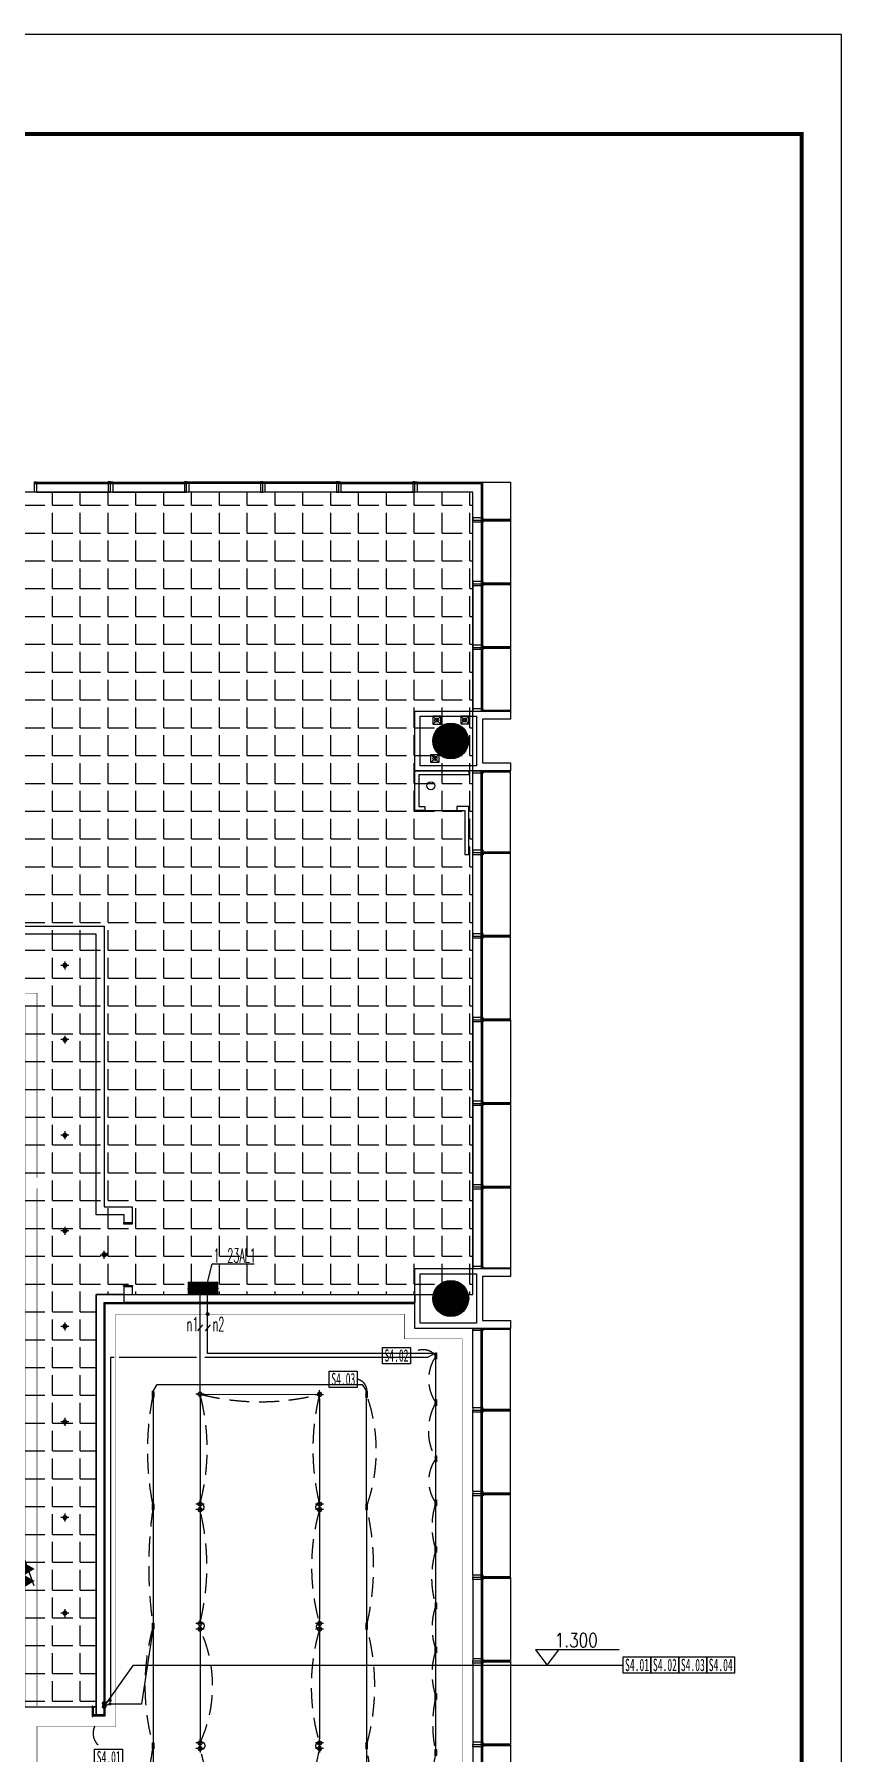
# Model space of a CAD drawing. Extents: x -284868 to 304789, y -137694 to 137894.
# Drawn here: x 17694 to 37953, y -12647 to 30502 of the extents above; entities that cross this region are included whole.
import ezdxf
from ezdxf.enums import TextEntityAlignment as Align

# ---------------------------------------------------------------- set-up
doc = ezdxf.new("R2010")
doc.units = 0
doc.linetypes.add('DASHDOT', pattern=[1, 0.5, -0.25, 0, -0.25])
doc.linetypes.add('DASHED', pattern=[0.75, 0.5, -0.25])
doc.layers.get('0').update_dxf_attribs({"linetype": 'CONTINUOUS'})
for name, color, linetype in [('0-墙', 4, 'CONTINUOUS'), ('0-建筑外轮廓', 8, 'CONTINUOUS'), ('0-建筑柱体', 251, 'CONTINUOUS'), ('0-开关', 240, 'CONTINUOUS'), ('0-文字说明', 3, 'CONTINUOUS'), ('0-消防栓(给排水)', 9, 'CONTINUOUS'), ('0-窗', 11, 'CONTINUOUS'), ('0-非设计区域', 251, 'CONTINUOUS'), ('C-天花灯具', 3, 'CONTINUOUS'), ('DOOR_FIRE', 4, 'CONTINUOUS'), ('EQUIP-箱柜', 3, 'CONTINUOUS'), ('P-完成面', 42, 'CONTINUOUS'), ('TEL_TITLE', 7, 'CONTINUOUS'), ('TEXT_照明_回路标注', 41, 'CONTINUOUS'), ('WIRE-照明', 130, 'CONTINUOUS')]:
    doc.layers.add(name, color=color, linetype=linetype)
doc.styles.add('_TEL_DIM', font='SIMPLEX', dxfattribs={"width": 0.8, "height": 3.5, "bigfont": 'HZTXT'})
doc.styles.add('ARC', font='ARCHSTYL.SHX', dxfattribs={"width": 0.8})
doc.styles.add('HZ_e', font='simplex.shx', dxfattribs={"width": 0.8, "bigfont": 'hztxt.shx'})
doc.styles.add('TT', font='')
doc.styles.add('单线体', font='romans.shx', dxfattribs={"width": 0.8, "bigfont": 'hztxt.shx'})
doc.styles.get('TT').set_extended_font_data('SimSun')
doc.dimstyles.new('ARROW-40', dxfattribs={"dimscale": 40, "dimtxt": 1.5, "dimasz": 0.01, "dimexe": 1, "dimexo": 1, "dimgap": 0.5, "dimtad": 1, "dimdec": 4, "dimrnd": 1, "dimzin": 12, "dimdsep": 46, "dimtxsty": 'ARC', "dimblk1": 'ARROW', "dimblk2": 'ARROW', "dimsah": 1, "dimcen": 0, "dimdle": 1, "dimclrd": 2, "dimclre": 2, "dimclrt": 2, "dimadec": 0, "dimazin": 0, "dimtfac": 0.005, "dimtdec": 4, "dimtix": 1, "dimtmove": 2, "dimatfit": 3, "dimldrblk": 'ARROW', "dimfxl": 1, "dimtolj": 1, "dimtzin": 0, "dimarcsym": 0})

# ---------------------------------------------------------------- blocks, each defined once
blk = doc.blocks.new('_YZH')
at = {"const_width": 0.5}
blk.add_lwpolyline([(-0.25, 0, 1), (0.25, 0, 1)], format="xyb", close=True, dxfattribs=at)
at = {"color": 4}
blk.add_circle((0, 0), 0.5, dxfattribs=at)
blk = doc.blocks.new('sgASGHHHH')
at = {"xscale": 900, "yscale": 900, "zscale": 900}
for p in [(-83446, -889674), (-83446, -903674)]:
    blk.add_blockref('_YZH', p, dxfattribs=at)
blk = doc.blocks.new('A$C3B8026B3')
for p, q in [((27505, 54450), (29305, 54450)), ((29415, 54450), (31215, 54450)), ((33125, 54450), (31325, 54450)), ((35035, 54450), (33235, 54450)), ((35145, 54450), (36945, 54450)), ((38450, 54450), (37055, 54450)), ((38450, 52205), (38450, 54450)), ((38712, 53804, 0), (38450, 53804, 0)), ((38450, 53804, 0), (38450, 53749, 0)), ((38450, 53694, 0), (38450, 53749, 0)), ((38450, 53749, 0), (38712, 53749, 0)), ((38450, 53749, 0), (38712, 53749, 0)), ((38712, 53694, 0), (38450, 53694, 0)), ((38712, 53749, 0), (38712, 53804, 0)), ((38712, 53755, 0), (38712, 53769, 0)), ((38712, 53769, 0), (39400, 53769, 0)), ((39400, 53755, 0), (38712, 53755, 0)), ((38712, 53749, 0), (38712, 53694, 0)), ((38712, 53743, 0), (38712, 53728, 0)), ((39400, 53743, 0), (38712, 53743, 0)), ((38712, 53728, 0), (39400, 53728, 0)), ((39400, 53769, 0), (39400, 53755, 0)), ((39400, 53728, 0), (39400, 53743, 0)), ((38450, 52095), (38450, 50605)), ((38450, 50495), (38450, 49005)), ((38450, 45455), (38450, 47395)), ((38450, 43355), (38450, 45345)), ((38450, 41255), (38450, 43245)), ((38450, 41145), (38450, 39155)), ((38450, 39045), (38450, 37055)), ((38450, 36945), (38450, 35005)), ((38450, 31455), (38450, 33395)), ((38450, 29355), (38450, 31345)), ((38450, 27255), (38450, 29245)), ((38450, 27145), (38450, 25155)), ((38450, 25045), (38450, 23055)), ((38450, 22945), (38450, 21005))]:
    blk.add_line(p, q)
for points in [[(27450, 54712), (27505, 54712), (27505, 54450), (27450, 54450)], [(29360, 54712), (29305, 54712), (29305, 54450), (29360, 54450)], [(29360, 54712), (29415, 54712), (29415, 54450), (29360, 54450)], [(31270, 54712), (31215, 54712), (31215, 54450), (31270, 54450)], [(31270, 54712), (31325, 54712), (31325, 54450), (31270, 54450)], [(33180, 54712), (33125, 54712), (33125, 54450), (33180, 54450)], [(33180, 54712), (33235, 54712), (33235, 54450), (33180, 54450)], [(35090, 54712), (35035, 54712), (35035, 54450), (35090, 54450)], [(35090, 54712), (35145, 54712), (35145, 54450), (35090, 54450)], [(37000, 54712), (36945, 54712), (36945, 54450), (37000, 54450)], [(37000, 54712), (37055, 54712), (37055, 54450), (37000, 54450)], [(38712, 52150), (38712, 52205), (38450, 52205), (38450, 52150)], [(38712, 52150), (38712, 52095), (38450, 52095), (38450, 52150)], [(38712, 50550), (38712, 50605), (38450, 50605), (38450, 50550)], [(38712, 50550), (38712, 50495), (38450, 50495), (38450, 50550)], [(38712, 48950), (38712, 49005), (38450, 49005), (38450, 48950)], [(38712, 47450), (38712, 47395), (38450, 47395), (38450, 47450)], [(38712, 45400), (38712, 45455), (38450, 45455), (38450, 45400)], [(38712, 45400), (38712, 45345), (38450, 45345), (38450, 45400)], [(38712, 43300), (38712, 43355), (38450, 43355), (38450, 43300)], [(38712, 43300), (38712, 43245), (38450, 43245), (38450, 43300)], [(38712, 41200), (38712, 41255), (38450, 41255), (38450, 41200)], [(38712, 41200), (38712, 41145), (38450, 41145), (38450, 41200)], [(38712, 39100), (38712, 39155), (38450, 39155), (38450, 39100)], [(38712, 39100), (38712, 39045), (38450, 39045), (38450, 39100)], [(38712, 37000), (38712, 37055), (38450, 37055), (38450, 37000)], [(38712, 37000), (38712, 36945), (38450, 36945), (38450, 37000)], [(38712, 34950), (38712, 35005), (38450, 35005), (38450, 34950)], [(38712, 33450), (38712, 33395), (38450, 33395), (38450, 33450)], [(38712, 31400), (38712, 31455), (38450, 31455), (38450, 31400)], [(38712, 31400), (38712, 31345), (38450, 31345), (38450, 31400)], [(38712, 29300), (38712, 29355), (38450, 29355), (38450, 29300)], [(38712, 29300), (38712, 29245), (38450, 29245), (38450, 29300)], [(38712, 27200), (38712, 27255), (38450, 27255), (38450, 27200)], [(38712, 27200), (38712, 27145), (38450, 27145), (38450, 27200)], [(38712, 25100), (38712, 25155), (38450, 25155), (38450, 25100)], [(38712, 25100), (38712, 25045), (38450, 25045), (38450, 25100)], [(38712, 23000), (38712, 23055), (38450, 23055), (38450, 23000)], [(38712, 23000), (38712, 22945), (38450, 22945), (38450, 23000)]]:
    blk.add_lwpolyline(points, close=True)
for points in [[(27450, 54700), (29360, 54700)], [(27450, 54662), (29360, 54662)], [(29360, 54700), (31270, 54700)], [(29360, 54662), (31270, 54662)], [(33180, 54700), (31270, 54700)], [(33180, 54662), (31270, 54662)], [(35090, 54700), (33180, 54700)], [(35090, 54662), (33180, 54662)], [(35090, 54700), (37000, 54700)], [(35090, 54662), (37000, 54662)], [(37000, 54700), (38700, 54700)], [(37000, 54662), (38662, 54662)], [(38662, 54662), (38662, 52150)], [(38700, 54700), (38700, 52150)], [(38700, 54700), (39400, 54700), (39400, 52156)], [(38662, 52150), (38662, 50550)], [(38700, 52150), (38700, 50550)], [(39400, 52144), (39400, 50556)], [(38662, 50550), (38662, 48950)], [(38700, 50550), (38700, 48950)], [(39400, 50544), (39400, 48956)], [(38662, 45400), (38662, 47450)], [(38700, 45400), (38700, 47450)], [(39400, 45406), (39400, 47444)], [(38662, 43300), (38662, 45400)], [(38700, 43300), (38700, 45400)], [(39400, 43306), (39400, 45394)], [(38662, 41200), (38662, 43300)], [(38700, 41200), (38700, 43300)], [(39400, 41206), (39400, 43294)], [(38662, 41200), (38662, 39100)], [(38700, 41200), (38700, 39100)], [(39400, 41194), (39400, 39106)], [(38662, 39100), (38662, 37000)], [(38700, 39100), (38700, 37000)], [(39400, 39094), (39400, 37006)], [(38662, 37000), (38662, 34950)], [(38700, 37000), (38700, 34950)], [(39400, 36994), (39400, 34956)], [(38662, 31400), (38662, 33450)], [(38700, 31400), (38700, 33450)], [(39400, 31406), (39400, 33444)], [(38662, 29300), (38662, 31400)], [(38700, 29300), (38700, 31400)], [(39400, 29306), (39400, 31394)], [(38662, 27200), (38662, 29300)], [(38700, 27200), (38700, 29300)], [(39400, 27206), (39400, 29294)], [(38662, 27200), (38662, 25100)], [(38700, 27200), (38700, 25100)], [(39400, 27194), (39400, 25106)], [(38662, 25100), (38662, 23000)], [(38700, 25100), (38700, 23000)], [(39400, 25094), (39400, 23006)], [(38662, 23000), (38662, 20950)], [(38700, 23000), (38700, 20950)], [(39400, 22994), (39400, 20956)]]:
    blk.add_lwpolyline(points)
at = {"elevation": 0}
blk.add_lwpolyline([(38712, 52156), (38712, 52170), (39400, 52170), (39400, 52156)], close=True, dxfattribs=at)
for points in [[(39400, 52144), (38712, 52144), (38712, 52129), (39400, 52129)], [(39400, 50556), (38712, 50556), (38712, 50570), (39400, 50570)], [(39400, 50544), (38712, 50544), (38712, 50529), (39400, 50529)], [(39400, 48956), (38712, 48956), (38712, 48970), (39400, 48970)], [(39400, 47444), (38712, 47444), (38712, 47429), (39400, 47429)], [(39400, 45406), (38712, 45406), (38712, 45420), (39400, 45420)], [(39400, 45394), (38712, 45394), (38712, 45379), (39400, 45379)], [(39400, 43306), (38712, 43306), (38712, 43320), (39400, 43320)], [(39400, 43294), (38712, 43294), (38712, 43279), (39400, 43279)], [(39400, 41206), (38712, 41206), (38712, 41220), (39400, 41220)], [(39400, 41194), (38712, 41194), (38712, 41179), (39400, 41179)], [(39400, 39106), (38712, 39106), (38712, 39120), (39400, 39120)], [(39400, 39094), (38712, 39094), (38712, 39079), (39400, 39079)], [(39400, 37006), (38712, 37006), (38712, 37020), (39400, 37020)], [(39400, 36994), (38712, 36994), (38712, 36979), (39400, 36979)], [(39400, 34956), (38712, 34956), (38712, 34970), (39400, 34970)], [(39400, 33444), (38712, 33444), (38712, 33429), (39400, 33429)], [(39400, 31406), (38712, 31406), (38712, 31420), (39400, 31420)], [(39400, 31394), (38712, 31394), (38712, 31379), (39400, 31379)], [(39400, 29306), (38712, 29306), (38712, 29320), (39400, 29320)], [(39400, 29294), (38712, 29294), (38712, 29279), (39400, 29279)], [(39400, 27206), (38712, 27206), (38712, 27220), (39400, 27220)], [(39400, 27194), (38712, 27194), (38712, 27179), (39400, 27179)], [(39400, 25106), (38712, 25106), (38712, 25120), (39400, 25120)], [(39400, 25094), (38712, 25094), (38712, 25079), (39400, 25079)], [(39400, 23006), (38712, 23006), (38712, 23020), (39400, 23020)], [(39400, 22994), (38712, 22994), (38712, 22979), (39400, 22979)]]:
    blk.add_lwpolyline(points, dxfattribs=at)
blk = doc.blocks.new('A$C770634BF')
at = {"layer": '0-建筑外轮廓', "color": 42}
for points in [[(35350, -3950), (37750, -3950), (37750, -4150), (37050, -4150), (37050, -5250), (37750, -5250), (37750, -5450), (35350, -5450)], [(35350, -17950), (37750, -17950), (37750, -18150), (37050, -18150), (37050, -19250), (37750, -19250), (37750, -19450), (35350, -19450)]]:
    blk.add_lwpolyline(points, close=True, dxfattribs=at)
at = {"layer": '0-建筑外轮廓', "color": 251}
for points in [[(35480, -4080), (36900, -4080), (36900, -5320), (35480, -5320)], [(35480, -18080), (36900, -18080), (36900, -19320), (35480, -19320)]]:
    blk.add_lwpolyline(points, close=True, dxfattribs=at)
blk = doc.blocks.new('A$C10332E08')
for p, q in [((250, 0), (0, 250)), ((250, 250), (0, 0))]:
    blk.add_line(p, q)
blk.add_lwpolyline([(0, 250), (250, 250), (250, 0), (0, 0)], close=True)
blk = doc.blocks.new('A$C2AC726D9')
for centre in [(35900, -4180), (36600, -4176), (35852, -5139)]:
    blk.add_circle(centre, 50)
at = {"zscale": 0.8}
for p, xscale, yscale, rotation in [((36000, -4080), -0.8000000000000078, 0.8000000000000078, 90), ((36500, -4276), -0.8, 0.8, 270), ((35752, -5039), 0.8, 0.8, 270)]:
    blk.add_blockref('A$C10332E08', p, dxfattribs=dict(at, xscale=xscale, yscale=yscale, rotation=rotation))
blk = doc.blocks.new('A$C5B4E3DF6')
for p, q in [((0, 240), (-659, 477)), ((-700, 0), (-700, 240)), ((0, 0), (-700, 240)), ((-700, 240), (0, 240)), ((0, 0), (-700, 0)), ((0, 240), (0, 0))]:
    blk.add_line(p, q)
for points in [[(-700, 240), (-541, 498), (-398, 240)], [(-398, 240), (-239, 498), (-96, 240)], [(-700, 0), (-700, 240), (0, 0)]]:
    blk.add_solid(points)
blk = doc.blocks.new('A$C2E9C7AB1')
blk.add_lwpolyline([(-200, 0), (0, 0), (0, -200), (-200, -200)], close=True)
for radius in [72.3, 45.5]:
    blk.add_circle((-100, -100), radius)
blk = doc.blocks.new('A$C1A2309B7')
blk.add_lwpolyline([(-300, 0), (0, 0), (0, -300), (-300, -300)], close=True)
for radius in [110, 75]:
    blk.add_circle((-150, -150), radius)
blk = doc.blocks.new('A$C3F6147FC')
for centre in [(14582, 7533), (299, -3801)]:
    blk.add_circle(centre, 45.5)
at = {"xscale": -1}
for name, p, rotation in [('A$C5B4E3DF6', (240, 20700), 90), ('A$C2E9C7AB1', (1100, 20900), 270), ('A$C5B4E3DF6', (14200, 17350), 180), ('A$C2E9C7AB1', (14400, 17350), 270), ('A$C2E9C7AB1', (14400, 11550), 270), ('A$C2E9C7AB1', (600, 7900), 270), ('A$C5B4E3DF6', (14660, 7600), 270), ('A$C2E9C7AB1', (6050, -3250), 270), ('A$C2E9C7AB1', (13299, -3250), 270), ('A$C2E9C7AB1', (14099, -3250), 270)]:
    blk.add_blockref(name, p, dxfattribs=dict(at, rotation=rotation))
blk.add_blockref('A$C5B4E3DF6', (11200, 17550), dxfattribs=at)
for name, p, rotation in [('A$C2E9C7AB1', (11900, 17550), 180), ('A$C5B4E3DF6', (240, -3250), 90), ('A$C5B4E3DF6', (13000, -3960), 180)]:
    blk.add_blockref(name, p, dxfattribs=dict(rotation=rotation))
for name, p in [('A$C5B4E3DF6', (1300, 7700)), ('A$C1A2309B7', (5850, -3250)), ('A$C1A2309B7', (13599, -3300)), ('A$C1A2309B7', (13899, -3300))]:
    blk.add_blockref(name, p)
blk = doc.blocks.new('A$C2652ee14')
at = {"layer": 'P-完成面'}
for p, q in [((-200, 1600), (-200, 1595)), ((0, 1600), (0, 1595)), ((-200, 0), (-200, 5)), ((0, 0), (0, 5))]:
    blk.add_line(p, q, dxfattribs=at)
for points in [[(-215, 1595), (-215, 1575), (15, 1575), (15, 1595)], [(-215, 5), (-215, 25), (15, 25), (15, 5)]]:
    blk.add_lwpolyline(points, close=True, dxfattribs=at)
blk = doc.blocks.new('L-可调筒灯1')
for p, q in [((0, 75), (0, -75)), ((-75, 0), (75, 0))]:
    blk.add_line(p, q)
for radius in [37.5, 15]:
    blk.add_circle((0, 0), radius)
blk = doc.blocks.new('LC1')
for p, q in [((-70, 0), (70, 0)), ((0, -70), (0, 95))]:
    blk.add_line(p, q)
at = {"ltscale": 50}
blk.add_line((0, 116), (0, 74), dxfattribs=at)
at = {"ltscale": 50, "const_width": 2}
blk.add_lwpolyline([(42, 74), (0, 116), (-42, 74)], dxfattribs=at)
at = {"color": 8, "const_width": 29.6}
for points in [[(-15, 0, -0.4142136), (0, 15, -0.4142136)], [(0, -15, 0.4142136), (15, 0, 0.4142136)]]:
    blk.add_lwpolyline(points, format="xyb", dxfattribs=at)
blk.add_circle((0, 0), 47.8)
at = {"color": 8}
blk.add_circle((0, 0), 29.6, dxfattribs=at)
blk = doc.blocks.new('A$C79F81915')
at = {"layer": 'C-天花灯具'}
blk.add_lwpolyline([(0, 30), (30, 30), (30, 0), (0, 0)], close=True, dxfattribs=at)
at = {"layer": 'C-天花灯具', "extrusion": (0, 0, -1), "xscale": 0.3139795866540242, "yscale": 0.3139795866540242, "zscale": -0.3139795866540242}
blk.add_blockref('LC1', (-15, 15), dxfattribs=at)
blk = doc.blocks.new('A$C1DDE0375')
at = {"layer": 'C-天花灯具'}
for p in [(80, 0), (110, 0), (140, 0), (170, 0), (200, 0)]:
    blk.add_blockref('A$C79F81915', p, dxfattribs=at)
blk = doc.blocks.new('双联单控开关(平面）【SNP】')
at = {"const_width": 44.8}
blk.add_lwpolyline([(-22, 45, 1), (22, 45, 1)], format="xyb", close=True, dxfattribs=at)
for points in [[(26, 81), (93, 178), (130, 153)], [(147, 177), (111, 203), (93, 178)], [(130, 153), (93, 178)], [(130, 153), (93, 178)]]:
    blk.add_lwpolyline(points)
blk.add_circle((0, 45), 44.8)
blk = doc.blocks.new('*U25')
at = {"rotation": 317.7964611316081}
blk.add_blockref('双联单控开关(平面）【SNP】', (-10, -11), dxfattribs=at)
blk = doc.blocks.new('ARROW')
at = {"color": 2}
blk.add_lwpolyline([(0, 0), (-75, 130), (-97, 117), (-29, 0), (-97, -117), (-75, -130)], close=True, dxfattribs=at)
for points in [[(-29, 0), (0, 0), (-97, 117), (-75, 130)], [(-97, -117), (-75, -130), (-29, 0), (0, 0)]]:
    blk.add_solid(points, dxfattribs=at)
blk = doc.blocks.new('*U252')
at = {"color": 3}
blk.add_line((-1.68, 0), (1.68, 0), dxfattribs=at)
blk.add_lwpolyline([(10.32, 2.18), (-1.68, 2.18), (0, 0), (1.68, 2.18)], dxfattribs=at)
at = {"style": '单线体', "width": 0.8}
blk.add_attdef('%%P0.000', (1.08, 2.58), '', height=2, dxfattribs=at)
blk = doc.blocks.new('*X428')
at = {"color": 0}
for p, q in [((-250, 33), (-83, 200)), ((-250, 68), (-118, 200)), ((-250, 104), (-154, 200)), ((-250, 139), (-189, 200)), ((-250, 174), (-224, 200)), ((-247, 0), (-47, 200)), ((-212, 0), (-12, 200)), ((-177, 0), (23, 200)), ((-141, 0), (59, 200)), ((-106, 0), (94, 200)), ((-71, 0), (129, 200)), ((-35, 0), (165, 200)), ((0, 0), (200, 200)), ((35, 0), (235, 200)), ((71, 0), (250, 179)), ((106, 0), (250, 144)), ((141, 0), (250, 109)), ((177, 0), (250, 73)), ((212, 0), (250, 38)), ((247, 0), (250, 3))]:
    blk.add_line(p, q, dxfattribs=at)
blk = doc.blocks.new('$equip$00002943')
for p, q in [((-0.75, 0.6), (-0.75, 0)), ((0.75, 0.6), (-0.75, 0.6)), ((-0.75, 0), (0.75, 0)), ((0.75, 0), (0.75, 0.6))]:
    blk.add_line(p, q)
for points, const_width in [([(-0.75, 0.3), (0.75, 0.3)], 0.6), ([(-0.75, 0.6), (-0.75, 0), (0.75, 0), (0.75, 0.6), (-0.75, 0.6), (-0.75, 0)], 0.04)]:
    blk.add_lwpolyline(points, dxfattribs=dict(const_width=const_width))
for p in [(-0.75, 0.3), (0, 0.6), (0, 0), (0.75, 0.3)]:
    blk.add_point(p)
at = {"xscale": 0.00300000000061118, "yscale": 0.00300000000061118, "zscale": 0.00300000000061118}
blk.add_blockref('*X428', (0, 0), dxfattribs=at)
at = {"color": 7, "style": '_TEL_DIM', "flags": 1}
for tag in ['A', 'REMARK']:
    blk.add_attdef(tag, text='', height=0.00002, dxfattribs=at).set_placement((0, 0), align=Align.MIDDLE_CENTER)
blk = doc.blocks.new('*U249')
for p, q in [((0, 75), (0, -75)), ((-75, 0), (75, 0))]:
    blk.add_line(p, q)
for radius in [37.5, 15]:
    blk.add_circle((0, 0), radius)
blk = doc.blocks.new('*U250')
for p, q in [((-75, 0), (-46, 29, 0)), ((-75, 0), (-46, -29)), ((75, 0), (-75, 0)), ((0, -75), (0, 75))]:
    blk.add_line(p, q)
for radius in [37.5, 15]:
    blk.add_circle((0, 0), radius)
blk = doc.blocks.new('*U59')
for p, q in [((75, 0), (-75, 0)), ((0, -75), (0, 75)), ((0, -75), (-29, -46, 0)), ((0, -75), (29, -46))]:
    blk.add_line(p, q)
for radius in [37.5, 15]:
    blk.add_circle((0, 0), radius)
blk = doc.blocks.new('A$Cdeb230be')
at = {"ltscale": 3}
blk.add_lwpolyline([(0, 0), (5650, 0), (5650, -2700), (0, -2700)], close=True, dxfattribs=at)
at = {"xscale": -1.333333333333333, "yscale": 1.333333333333333, "zscale": 1.333333333333333}
for name, p in [('*U249', (3450, 15915)), ('*U249', (5850, 15915)), ('*U249', (8250, 15915)), ('*U249', (10650, 15915)), ('*U249', (13050, 15915)), ('*U249', (15515, 15915)), ('*U59', (10800, 14650)), ('*U249', (15515, 14050)), ('*U249', (15515, 11650)), ('*U249', (15515, 9250)), ('*U250', (16500, 8650)), ('*U249', (15515, 6850)), ('*U249', (15515, 4450)), ('*U249', (15515, 2050)), ('*U249', (15515, -350)), ('*U249', (730, -4650)), ('*U249', (3530, -4650)), ('*U249', (6165, -4650)), ('*U249', (8700, -4650)), ('*U249', (11130, -4650)), ('*U249', (13560, -4650)), ('*U249', (730, -4850)), ('*U249', (3530, -4850)), ('*U249', (6165, -4850)), ('*U249', (8700, -4850)), ('*U249', (11130, -4850)), ('*U249', (13560, -4850))]:
    blk.add_blockref(name, p, dxfattribs=at)
blk = doc.blocks.new('1')
at = {"color": 8, "linetype": 'DASHED', "ltscale": 1000}
for points in [[(19175, -3854, -0.112537), (19175, -2442, -0.167313), (19179, -1275, -0.174276), (19175, -165, -0.14961), (19175, 1242, -0.165533), (19175, 2417, -0.323645), (19175, 3524, -0.265644), (19175, 4935, -0.31273), (19179, 6106, 0.480216), (18536, 6115, 0.359009)], [(12080, 5143, 0.101842), (12080, 2319, 0.073787), (12080, -681, 0.136947), (12080, -3681, 0.095547), (12080, -6671, 0.137004), (12080, -9671, 0.102069), (12080, -12505, 0.136121), (17435, -12505, 0.07001), (17435, -9671, 0.086898), (17435, -6671, 0.090785), (17435, -3681, 0.138357), (17435, -681, 0.119381), (17435, 2319, 0.174603), (17435, 5143, 0.453449), (17201, 5521, -12.056372)], [(13257, -6601, 0.143029), (13257, -3751, 1.837329), (13257, -3611, 0.221109), (13257, -751, 1.396613), (13257, -591, 0.122024), (13260, 2228, 1.270797), (13257, 2389, 0.13057), (13257, 5148, 0.125487), (16257, 5143, 0.121451), (16257, 2384, 1.436676), (16257, 2244, 0.140044), (16257, -616, 1.17368), (16257, -756, 0.145692), (16257, -3616, 1.448479), (16257, -3756, 0.124187), (16257, -6596, 1.555665)], [(10613, -3195, 0.545161), (10962, -3769, 0.013049)], [(19175, -12104, -0.168561), (19175, -10998, -0.165623), (19175, -9827, -0.143332), (19175, -8416, -0.10342), (19175, -3854)]]:
    blk.add_lwpolyline(points, format="xyb", dxfattribs=at)
at = {"layer": '0-文字说明', "color": 3, "ltscale": 0.5}
for points in [[(17836, 6321), (18536, 6321), (18536, 5909), (17836, 5909)], [(16501, 5727), (17201, 5727), (17201, 5316), (16501, 5316)], [(23873, -1451), (24573, -1451), (24573, -1862), (23873, -1862)], [(24573, -1451), (25273, -1451), (25273, -1862), (24573, -1862)], [(25273, -1451), (25973, -1451), (25973, -1862), (25273, -1862)], [(25973, -1451), (26673, -1451), (26673, -1862), (25973, -1862)], [(10612, -3769), (11312, -3769), (11312, -4180), (10612, -4180)]]:
    blk.add_lwpolyline(points, close=True, dxfattribs=at)
at = {"xscale": 174.9997868504648, "yscale": 174.9997868504648, "zscale": 174.9997868504648}
blk.add_blockref('*U252', (21971, -1656), dxfattribs=at).add_auto_attribs({'%%P0.000': '1.300'})
at = {"color": 3, "style": 'TT'}
for s, width, p, p2 in [('S4.02', 0.484712, (17887, 5964), (18489, 5964)), ('S4.03', 0.484712, (16553, 5371), (17154, 5371)), ('S4.01', 0.542877, (23925, -1807), (24526, -1807)), ('S4.02', 0.484712, (24625, -1807), (25226, -1807)), ('S4.03', 0.484712, (25325, -1807), (25926, -1807)), ('S4.04', 0.479009, (26025, -1807), (26626, -1807)), ('S4.01', 0.542877, (10664, -4125), (11266, -4125))]:
    blk.add_text(s, height=310.3, dxfattribs=dict(at, width=width)).set_placement(p, p2, align=Align.FIT)
at = {"color": 31}
blk.add_leader([(10889, -2635), (11591, -1656), (23873, -1656)], dimstyle='ARROW-40', override={"dimscale": 1, "dimtad": 0}, dxfattribs=at)

msp = doc.modelspace()

# ---------------------------------------------------------------- hatches: boundary and pattern name
at = {"layer": '0-非设计区域', "ltscale": 3}
h = msp.add_hatch(dxfattribs=at)
h.set_pattern_fill('ANGLE', color=256, scale=100)
h.set_pattern_definition([(0, (-422606.9, 452446.1), (0, 698.5), [508, -190.5]), (90, (-422606.9, 452446.1), (-698.5, 4e-14), [508, -190.5])])
h.paths.add_polyline_path([(3694, 19008), (3694, 16857), (5894, 16857), (5894, 6107), (17444, 6107), (17444, -11493), (19244, -11493), (19244, -1140), (28694, -1140), (28694, 19008)])

# ---------------------------------------------------------------- linework, layer by layer
at = {"layer": '0-墙'}
for points in [[(27494, 11010), (27244, 11010), (27244, 12010), (28594, 12010), (28594, 11910), (27344, 11910), (27344, 11110), (27494, 11110)], [(28494, 9910), (28594, 9910), (28594, 11110), (28294, 11110), (28294, 11010), (28494, 11010)]]:
    msp.add_lwpolyline(points, close=True, dxfattribs=at)
at = {"layer": '0-墙', "ltscale": 3}
for points in [[(19944, 860), (19244, 860), (19244, 7907), (8844, 7907), (8844, 8107), (19444, 8107), (19444, 1060), (20144, 1060), (20144, 660), (19944, 660), (19944, 860)], [(19944, -1340), (19944, -1140), (19244, -1140), (19244, -11693), (19444, -11693), (19444, -1340), (19944, -1340)]]:
    msp.add_lwpolyline(points, dxfattribs=at)
for points in [[(19944, -1340), (19944, -940), (20144, -940), (20144, -1140), (27244, -1140), (27244, -1340)], [(19244, -11693), (19244, -11493), (19169, -11493), (19169, -11693)]]:
    msp.add_lwpolyline(points, close=True, dxfattribs=at)
at = {"layer": '0-消防栓(给排水)', "color": 0}
msp.add_circle((27644, 11633), 100, dxfattribs=at)
at = {"layer": '0-非设计区域', "ltscale": 3}
msp.add_lwpolyline([(3694, 19008), (3694, 16857), (5894, 16857), (5894, 6107), (17444, 6107), (17444, -11493), (19244, -11493), (19244, -1140), (28694, -1140), (28694, 19008)], close=True, dxfattribs=at)
at = {"layer": 'C-天花灯具', "color": 6, "linetype": 'DASHDOT', "ltscale": 200, "const_width": 10}
for points in [[(5959, 6422), (17759, 6422), (17759, 1792)], [(17759, 1522), (17759, -11478)]]:
    msp.add_lwpolyline(points, dxfattribs=at)
msp.add_lwpolyline([(28429, -2258), (28429, -14228), (26979, -14228), (26979, -16258), (28429, -16258), (28429, -23308), (11539, -23308), (11539, -21368), (15139, -21368), (15139, -19908), (17759, -19908), (17759, -11988), (19739, -11988), (19739, -1635), (26979, -1635), (26979, -2258)], close=True, dxfattribs=at)
at = {"layer": 'DOOR_FIRE'}
msp.add_line((27494, 11010), (28294, 11010), dxfattribs=at)
at = {"layer": 'P-完成面'}
for p, q in [((19169, -11493), (19164, -11493)), ((19169, -11693), (19164, -11693))]:
    msp.add_line(p, q, dxfattribs=at)
msp.add_lwpolyline([(19164, -11723), (19474, -11723), (19474, -1370), (27244, -1370)], dxfattribs=at)
msp.add_lwpolyline([(19164, -11478), (19144, -11478), (19144, -11738), (19164, -11738)], close=True, dxfattribs=at)
at = {"layer": 'TEL_TITLE'}
msp.add_lwpolyline([(-21447, -53598), (37953, -53598), (37953, 30502), (-21447, 30502)], close=True, dxfattribs=at)
at = {"layer": 'TEL_TITLE', "const_width": 100}
msp.add_lwpolyline([(-20447, -52598), (36953, -52598), (36953, 28002), (-20447, 28002)], close=True, dxfattribs=at)
at = {"layer": 'TEXT_照明_回路标注'}
for p, q in [((22150, -378), (22033, -840)), ((23210, -378), (22150, -378)), ((21915, -1904, 0), (21788, -2057, 0)), ((22105, -1904), (21978, -2057))]:
    msp.add_line(p, q, dxfattribs=at)
at = {"layer": 'WIRE-照明'}
for p, q in [((21851, -3542, 0), (21851, -1140)), ((27769, -3776), (27769, -2769)), ((20674, -3732), (20674, -6392, 0)), ((21851, -3748, 0), (21851, -6301, 0)), ((21955, -3645, 0), (24748, -3650, 0)), ((24851, -3753, 0), (24851, -6306, 0)), ((26029, -6392, 0), (26029, -3732, 0)), ((27769, -5187), (27769, -3940)), ((27769, -6293), (27769, -5351)), ((27769, -7464), (27769, -6457)), ((20674, -6556, 0), (20674, -9392, 0)), ((21851, -6647, 0), (21851, -9301, 0)), ((24851, -6652, 0), (24851, -9306, 0)), ((26029, -6556, 0), (26029, -9392, 0)), ((27769, -8876), (27769, -7628)), ((27769, -9982), (27769, -9040)), ((20674, -9556, 0), (20674, -12392, 0)), ((21851, -9647, 0), (21851, -12301, 0)), ((24851, -9652, 0), (24851, -12306, 0)), ((26029, -9556, 0), (26029, -12392, 0)), ((27769, -11153), (27769, -10146)), ((27769, -12564), (27769, -11317)), ((20674, -12556, 0), (20674, -15382, 0)), ((26029, -12556, 0), (26029, -15382, 0))]:
    msp.add_line(p, q, dxfattribs=at)
for points in [[(27747, -2627), (22042, -2627), (22042, -1140)], [(19694, -2724), (19601, -2724), (19601, -11321)], [(21763, -2724), (19821, -2724)], [(27747, -2627), (27562, -2724), (21970, -2724)], [(20674, -3568), (20772, -3401), (25921, -3401), (26029, -3568)], [(19615, -11418), (20389, -11418), (20674, -9556)]]:
    msp.add_lwpolyline(points, dxfattribs=at)
at = {"layer": 'WIRE-照明', "const_width": 50}
msp.add_lwpolyline([(22017, -1635, 1), (22067, -1635, 1)], format="xyb", close=True, dxfattribs=at)

# ---------------------------------------------------------------- block references
msp.add_blockref('1', (8594, -8793))
at = {"color": 0}
msp.add_blockref('A$C770634BF', (-8106, 17457), dxfattribs=at)
at = {"layer": '0-建筑柱体'}
msp.add_blockref('sgASGHHHH', (111590, 902431), dxfattribs=at)
at = {"layer": '0-开关', "linetype": 'DASHED', "ltscale": 300, "xscale": 0.9598214285157682, "yscale": 0.9598214285157682, "zscale": 0.9598214285157682, "rotation": 17.43725188324633}
for p in [(19432, -11436), (19432, -11519)]:
    msp.add_blockref('*U25', p, dxfattribs=at)
at = {"layer": '0-消防栓(给排水)', "color": 0}
for name, p in [('A$C2AC726D9', (-8106, 17460)), ('A$C3F6147FC', (2544, -15393))]:
    msp.add_blockref(name, p, dxfattribs=at)
at = {"layer": '0-窗'}
msp.add_blockref('A$C3B8026B3', (-9756, -35443), dxfattribs=at)
at = {"layer": 'C-天花灯具'}
for p, rotation in [((27754, -2532), 270), ((20689, -3805), 90.00000000000001), ((27754, -3703), 270), ((20689, -6629, 0), 90.00000000000001), ((27754, -6220), 270), ((27754, -7391), 270), ((20689, -9629, 0), 90.00000000000001), ((27754, -9909), 270), ((27754, -11080), 270), ((20689, -12629, 0), 90.00000000000001), ((27754, -12491), 270)]:
    msp.add_blockref('A$C1DDE0375', p, dxfattribs=dict(at, rotation=rotation))
at = {"layer": 'C-天花灯具', "yscale": 1.375, "zscale": 1.375, "rotation": 180}
for p, xscale in [((21851, -3645, 0), 1.375), ((24851, -3650, 0), -1.375), ((21851, -6404, 0), 1.375), ((24851, -6404, 0), 1.375), ((21851, -9404, 0), 1.375), ((24851, -9404, 0), 1.375), ((21851, -12404, 0), 1.375), ((24851, -12404, 0), 1.375)]:
    msp.add_blockref('L-可调筒灯1', p, dxfattribs=dict(at, xscale=xscale))
at = {"layer": 'C-天花灯具', "xscale": -1, "rotation": 270}
for p in [(26014, -3805, 0), (27754, -5424), (26014, -6629, 0), (27754, -9113), (26014, -9629, 0), (26014, -12629, 0)]:
    msp.add_blockref('A$C1DDE0375', p, dxfattribs=at)
at = {"layer": 'C-天花灯具', "xscale": -1.375, "yscale": 1.375, "zscale": 1.375}
for p in [(21851, -6544, 0), (24851, -6544, 0), (21851, -9544, 0), (24851, -9544, 0), (21851, -12544, 0), (24851, -12544, 0)]:
    msp.add_blockref('L-可调筒灯1', p, dxfattribs=at)
at = {"layer": 'EQUIP-箱柜', "xscale": 500, "yscale": 500, "zscale": 500, "rotation": 180}
msp.add_blockref('$equip$00002943', (21927, -840), dxfattribs=at)
at = {"layer": 'P-完成面', "ltscale": 3}
msp.add_blockref('A$C2652ee14', (20144, -940), dxfattribs=at)
at = {"layer": 'WIRE-照明'}
msp.add_blockref('A$Cdeb230be', (2944, -8793), dxfattribs=at)

# ---------------------------------------------------------------- texts
at = {"layer": 'TEXT_照明_回路标注', "style": 'HZ_e', "width": 0.5}
for s, p in [('1-23AL1', (22194, -335, 0)), ('n1', (21519, -2062, 0)), ('n2', (22169, -2062, 0))]:
    msp.add_text(s, height=350, dxfattribs=at).set_placement(p)

doc.saveas('drawing.dxf')
